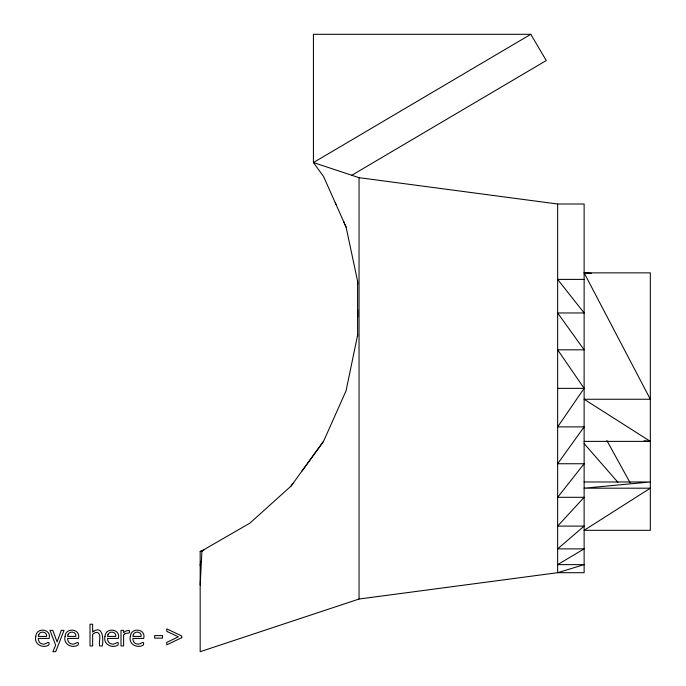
<?xml version="1.0" encoding="UTF-8"?>
<svg xmlns="http://www.w3.org/2000/svg" width="686" height="686" viewBox="0 0 686 686"><rect width="100%" height="100%" fill="white"/><g stroke="black" fill="none" stroke-linecap="round" stroke-linejoin="round"><path stroke-width="1.03" d="M357.732 309.635L357.766 317.001M200.166 585.132L201.95 550.815L249.893 523.144L291.036 486.1L292.939 483.476M291.036 486.1L323.569 441.312L346.087 390.737L357.723 334.536M200.166 565.461L200.681 561.277M584.129 279.399L557.649 279.399L584.129 312.962L557.649 312.962L584.129 349.817L557.649 349.817L584.129 388.353L557.649 426.889L584.129 426.889L557.649 463.745L584.129 463.745L557.649 497.307L584.129 497.307L557.649 526.102L584.129 526.102L557.649 548.877L584.129 548.877L557.649 564.638L584.129 564.638L557.649 572.699L359.044 599.032L200.166 651.7L200.166 551.398L203.982 550.129M301.617 471.531L323.569 441.312M351.489 175.453L546.27 60.531L530.801 34.3L313.425 162.556L323.569 176.516L346.087 227.092L357.595 281.234L357.74 284.407M200.166 551.398L202.276 551.064M530.801 34.3L313.425 34.3L313.425 162.556L359.044 177.674L557.649 204.008L584.129 204.008L584.129 572.699L557.649 572.699L557.649 204.008M584.129 441.381L650.328 441.381L584.129 399.252L650.328 399.252L584.129 272.865L650.328 272.865L650.328 530.321L584.129 530.321L650.328 488.192L584.129 488.192L650.328 481.975L584.129 481.975M557.649 388.353L584.129 388.353M584.129 272.865L591.598 273.397M644.017 440.789L650.328 441.381M584.129 443.602L617.932 482.318M606.878 440.558L630.151 482.807M335.368 203.022L336.174 204.814M343.549 221.381L344.552 223.645M344.955 224.554L346.087 227.092M359.044 177.674L359.044 599.032M357.595 281.234L357.595 336.594M35.801 636.437C33.674 644.137 42.755 648.905 48.852 645.003C50.352 638.983 45.139 645.637 42.352 643.931C39.711 643.614 38.176 640.913 38.339 638.426L49.143 638.426C51.784 628.745 36.289 626.867 35.801 636.437M65.084 636.437C62.958 644.137 72.039 648.905 78.135 645.003C79.636 638.983 74.422 645.637 71.636 643.931C68.994 643.614 67.46 640.913 67.631 638.426L78.427 638.426C81.077 628.745 65.573 626.867 65.084 636.437M105.009 636.437C102.883 644.137 111.964 648.905 118.061 645.003C119.553 638.983 114.348 645.637 111.561 643.931C108.911 643.614 107.385 640.913 107.548 638.426L118.352 638.426C120.993 628.745 105.498 626.867 105.009 636.437M130.357 636.437C128.231 644.137 137.311 648.905 143.408 645.003C144.9 638.983 139.695 645.637 136.908 643.931C134.259 643.614 132.732 640.913 132.895 638.426L143.7 638.426C146.341 628.745 130.846 626.867 130.357 636.437M38.733 634.679L38.339 636.419L46.588 636.419C47.351 631.617 40.225 630.528 38.733 634.679M68.017 634.679L67.631 636.419L75.88 636.419C76.635 631.617 69.509 630.528 68.017 634.679M107.942 634.679L107.548 636.419L115.797 636.419C116.56 631.617 109.434 630.528 107.942 634.679M133.29 634.679L132.895 636.419L141.144 636.419C141.908 631.617 134.782 630.528 133.29 634.679M61.32 630.357L57.075 641.899L52.813 630.357L49.984 630.357L55.652 645.192L52.856 651.7L55.66 651.7L64.055 630.357L61.32 630.357M124.595 634.087L123.626 634.876L123.626 645.946L121.002 645.946L121.002 630.357L123.626 630.357L123.626 632.672L126.13 630.88L129.268 630.443C130.975 634.876 126.404 632.038 124.595 634.087M93.802 631.163L92.644 632.089L92.644 624.226L90.02 624.226L90.02 645.946L92.644 645.946L92.644 634.31L94.668 632.946A4.476 4.476 0 0 1 97.575 632.492C102.06 634.782 98.304 642.216 99.65 645.946L102.274 645.946C103.415 640.793 103.5 625.246 93.802 631.163M181.764 637.688L166.775 644.849L166.775 642.362L178.403 636.848L166.775 631.334L166.775 628.848L181.764 636.008L181.764 637.688M162.513 635.596L154.642 635.596L154.642 638.117L162.513 638.117L162.513 635.596"/></g></svg>
